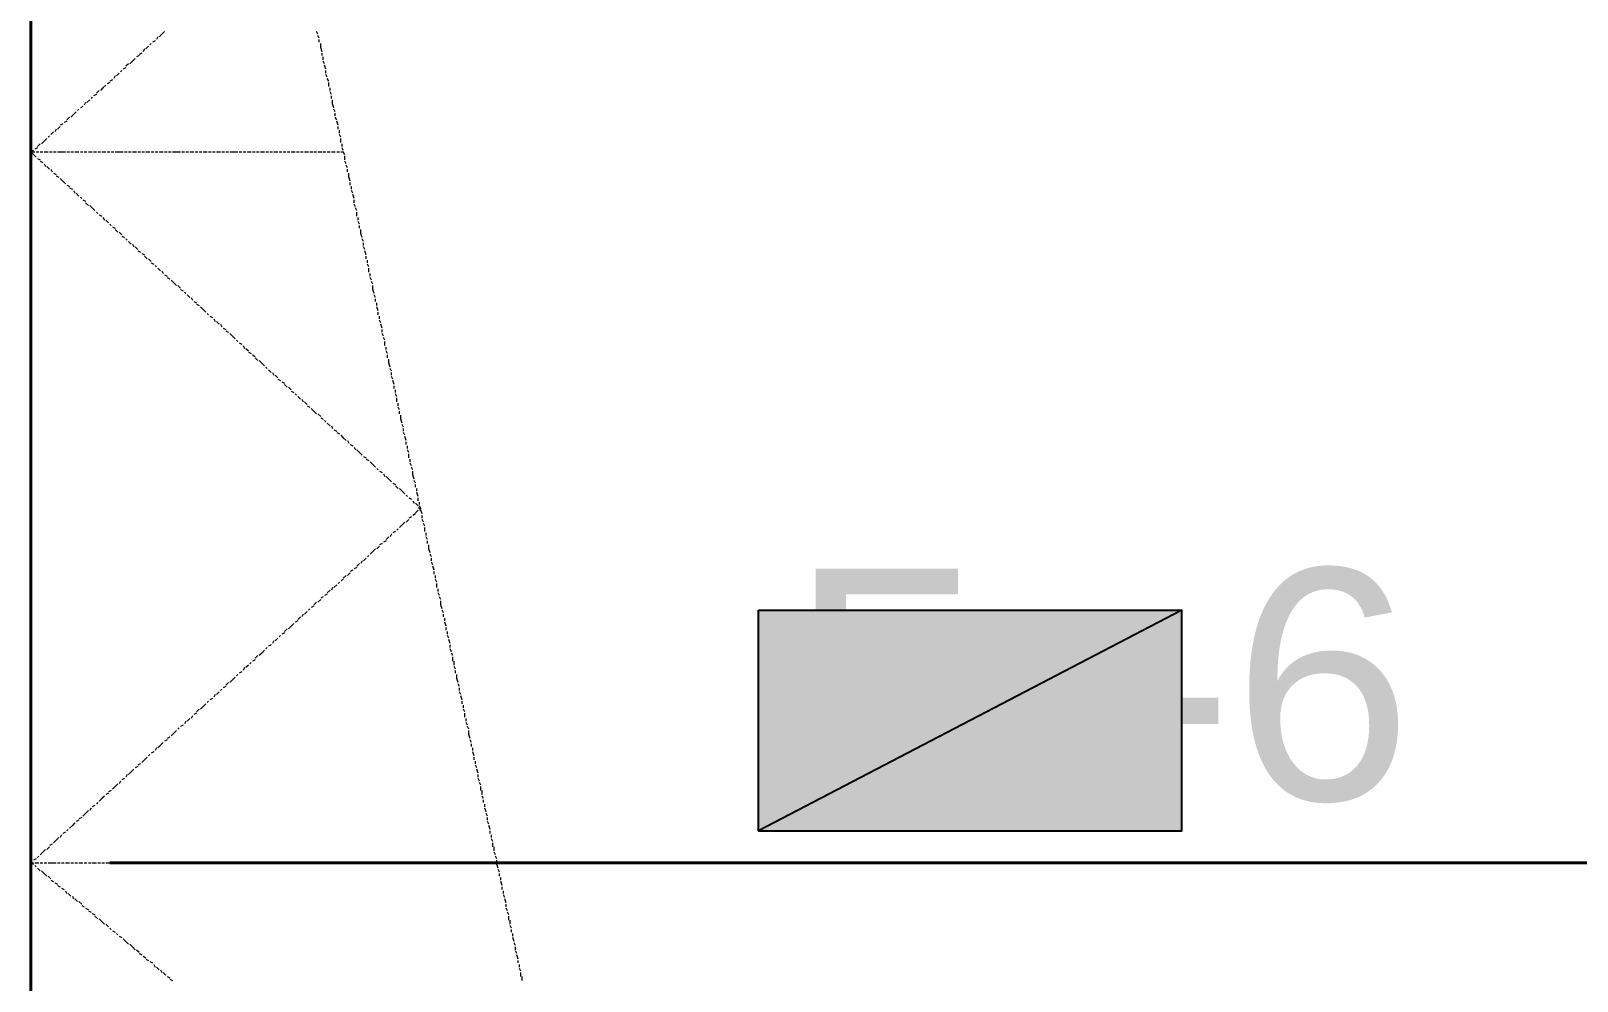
# Model space of a CAD drawing. Extents: x 8 to 21351, y 0 to 420.
# Drawn here: x 15631.99 to 15656.5, y 238.94 to 253.99 of the extents above; entities that cross this region are included whole.
import ezdxf

# ---------------------------------------------------------------- set-up
doc = ezdxf.new("R2010")
doc.units = 0
doc.styles.add('TEYPDFCAD_TEXT', font='arial.ttf')

msp = doc.modelspace()

# ---------------------------------------------------------------- hatches: boundary and pattern name
at = {"true_color": 0xffffff}
h = msp.add_hatch(color=0, dxfattribs=at)
h.paths.add_polyline_path([(15643.529, 244.814), (15650.239, 244.814), (15643.529, 241.321)])
h.paths.add_polyline_path([(15650.239, 244.814), (15643.529, 241.321), (15650.239, 241.321)])

# ---------------------------------------------------------------- linework, layer by layer
at = {"lineweight": 25}
for p, q in [((15631.993, 263.313), (15631.993, 249.915)), ((15631.993, 248.412), (15631.993, 247.417)), ((15631.993, 245.914), (15631.993, 225.912))]:
    msp.add_line(p, q, dxfattribs=at)
at = {"color": 7, "lineweight": 40}
for p, q in [((15631.993, 262.065), (15631.993, 174.561)), ((15660.759, 240.813), (15633.242, 240.813))]:
    msp.add_line(p, q, dxfattribs=at)
at = {"color": 7, "lineweight": 5}
for p, q in [((15631.993, 253.936), (15631.993, 253.979)), ((15634.068, 253.936), (15634.025, 253.894)), ((15634.11, 253.979), (15634.068, 253.936)), ((15636.544, 253.936), (15636.523, 253.979)), ((15631.993, 253.852), (15631.993, 253.915)), ((15631.993, 253.788), (15631.993, 253.831)), ((15631.993, 253.725), (15631.993, 253.767)), ((15631.993, 253.64), (15631.993, 253.704)), ((15633.793, 253.704), (15633.771, 253.661)), ((15633.856, 253.746), (15633.814, 253.704)), ((15633.898, 253.788), (15633.877, 253.767)), ((15633.962, 253.831), (15633.92, 253.81)), ((15634.004, 253.894), (15633.983, 253.852)), ((15636.565, 253.873), (15636.544, 253.915)), ((15636.565, 253.81), (15636.565, 253.852)), ((15636.587, 253.725), (15636.587, 253.788)), ((15636.608, 253.661), (15636.587, 253.725)), ((15631.993, 253.577), (15631.993, 253.619)), ((15631.993, 253.513), (15631.993, 253.555)), ((15631.993, 253.45), (15631.993, 253.492)), ((15633.539, 253.471), (15633.496, 253.429)), ((15633.602, 253.513), (15633.56, 253.471)), ((15633.644, 253.555), (15633.602, 253.513)), ((15633.708, 253.598), (15633.666, 253.577)), ((15633.75, 253.64), (15633.708, 253.619)), ((15636.608, 253.598), (15636.608, 253.64)), ((15636.629, 253.534), (15636.629, 253.577)), ((15636.65, 253.471), (15636.629, 253.513)), ((15636.671, 253.386), (15636.65, 253.45)), ((15631.993, 253.365), (15631.993, 253.429)), ((15631.993, 253.302), (15631.993, 253.344)), ((15631.993, 253.238), (15631.993, 253.28)), ((15631.993, 253.153), (15631.993, 253.217)), ((15633.285, 253.217), (15633.242, 253.196)), ((15633.327, 253.28), (15633.306, 253.238)), ((15633.39, 253.323), (15633.348, 253.28)), ((15633.433, 253.365), (15633.412, 253.344)), ((15633.496, 253.407), (15633.454, 253.386)), ((15636.671, 253.323), (15636.671, 253.365)), ((15636.692, 253.259), (15636.671, 253.302)), ((15636.714, 253.196), (15636.692, 253.238)), ((15631.993, 253.09), (15631.993, 253.132)), ((15631.993, 253.026), (15631.993, 253.069)), ((15631.993, 252.942), (15631.993, 253.005)), ((15633.031, 252.984), (15632.988, 252.963)), ((15633.073, 253.048), (15633.031, 253.005)), ((15633.136, 253.09), (15633.094, 253.048)), ((15633.179, 253.132), (15633.136, 253.09)), ((15633.242, 253.174), (15633.2, 253.153)), ((15636.714, 253.111), (15636.714, 253.174)), ((15636.735, 253.048), (15636.735, 253.09)), ((15636.756, 252.984), (15636.735, 253.026)), ((15636.756, 252.92), (15636.756, 252.963)), ((15631.993, 252.878), (15631.993, 252.92)), ((15631.993, 252.815), (15631.993, 252.857)), ((15631.993, 252.73), (15631.993, 252.793)), ((15631.993, 252.667), (15631.993, 252.709)), ((15632.713, 252.709), (15632.671, 252.667)), ((15632.755, 252.751), (15632.734, 252.73)), ((15632.819, 252.793), (15632.777, 252.772)), ((15632.861, 252.857), (15632.84, 252.815)), ((15632.925, 252.899), (15632.882, 252.857)), ((15632.967, 252.942), (15632.946, 252.92)), ((15636.777, 252.836), (15636.777, 252.899)), ((15636.798, 252.772), (15636.777, 252.836)), ((15636.819, 252.709), (15636.798, 252.751)), ((15631.993, 252.603), (15631.993, 252.645)), ((15631.993, 252.54), (15631.993, 252.582)), ((15631.993, 252.455), (15631.993, 252.518)), ((15632.459, 252.476), (15632.417, 252.434)), ((15632.501, 252.518), (15632.459, 252.497)), ((15632.565, 252.561), (15632.523, 252.54)), ((15632.607, 252.624), (15632.565, 252.582)), ((15632.671, 252.667), (15632.628, 252.624)), ((15636.819, 252.645), (15636.819, 252.688)), ((15636.841, 252.582), (15636.819, 252.624)), ((15636.862, 252.497), (15636.841, 252.561)), ((15636.862, 252.434), (15636.862, 252.476)), ((15631.993, 252.391), (15631.993, 252.434)), ((15631.993, 252.328), (15631.993, 252.37)), ((15631.993, 252.243), (15631.993, 252.307)), ((15631.993, 252.18), (15631.993, 252.222)), ((15632.205, 252.243), (15632.163, 252.201)), ((15632.247, 252.286), (15632.205, 252.243)), ((15632.29, 252.328), (15632.269, 252.307)), ((15632.353, 252.391), (15632.311, 252.349)), ((15632.396, 252.434), (15632.374, 252.391)), ((15636.883, 252.37), (15636.883, 252.412)), ((15636.904, 252.307), (15636.883, 252.349)), ((15636.904, 252.222), (15636.904, 252.286)), ((15631.993, 252.116), (15631.993, 252.159)), ((15632.036, 252.095), (15631.993, 252.074)), ((15631.993, 252.031), (15631.993, 252.095)), ((15631.993, 252.074), (15632.057, 252.074)), ((15631.993, 252.074), (15632.036, 252.031)), ((15631.993, 251.968), (15631.993, 252.01)), ((15632.036, 252.031), (15632.078, 251.989)), ((15632.099, 252.137), (15632.057, 252.116)), ((15632.078, 252.074), (15632.12, 252.074)), ((15632.142, 252.201), (15632.099, 252.159)), ((15632.142, 252.074), (15632.184, 252.074)), ((15632.205, 252.074), (15632.269, 252.074)), ((15632.29, 252.074), (15632.332, 252.074)), ((15632.353, 252.074), (15632.396, 252.074)), ((15632.417, 252.074), (15632.48, 252.074)), ((15632.48, 252.074), (15632.544, 252.074)), ((15632.565, 252.074), (15632.607, 252.074)), ((15632.628, 252.074), (15632.671, 252.074)), ((15632.692, 252.074), (15632.755, 252.074)), ((15632.777, 252.074), (15632.819, 252.074)), ((15632.84, 252.074), (15632.882, 252.074)), ((15632.904, 252.074), (15632.967, 252.074)), ((15632.988, 252.074), (15633.031, 252.074)), ((15633.052, 252.074), (15633.094, 252.074)), ((15633.115, 252.074), (15633.179, 252.074)), ((15633.2, 252.074), (15633.242, 252.074)), ((15633.263, 252.074), (15633.306, 252.074)), ((15633.327, 252.074), (15633.39, 252.074)), ((15633.39, 252.074), (15633.454, 252.074)), ((15633.475, 252.074), (15633.517, 252.074)), ((15633.539, 252.074), (15633.581, 252.074)), ((15633.602, 252.074), (15633.666, 252.074)), ((15633.687, 252.074), (15633.729, 252.074)), ((15633.75, 252.074), (15633.793, 252.074)), ((15633.814, 252.074), (15633.877, 252.074)), ((15633.898, 252.074), (15633.941, 252.074)), ((15633.962, 252.074), (15634.004, 252.074)), ((15634.025, 252.074), (15634.089, 252.074)), ((15634.11, 252.074), (15634.152, 252.074)), ((15634.174, 252.074), (15634.216, 252.074)), ((15634.237, 252.074), (15634.301, 252.074)), ((15634.301, 252.074), (15634.364, 252.074)), ((15634.385, 252.074), (15634.428, 252.074)), ((15634.449, 252.074), (15634.491, 252.074)), ((15634.512, 252.074), (15634.576, 252.074)), ((15634.597, 252.074), (15634.639, 252.074)), ((15634.66, 252.074), (15634.703, 252.074)), ((15634.724, 252.074), (15634.787, 252.074)), ((15634.809, 252.074), (15634.851, 252.074)), ((15634.872, 252.074), (15634.914, 252.074)), ((15634.936, 252.074), (15634.999, 252.074)), ((15635.02, 252.074), (15635.063, 252.074)), ((15635.084, 252.074), (15635.126, 252.074)), ((15635.147, 252.074), (15635.211, 252.074)), ((15635.211, 252.074), (15635.274, 252.074)), ((15635.295, 252.074), (15635.338, 252.074)), ((15635.359, 252.074), (15635.401, 252.074)), ((15635.422, 252.074), (15635.486, 252.074)), ((15635.507, 252.074), (15635.549, 252.074)), ((15635.571, 252.074), (15635.613, 252.074)), ((15635.634, 252.074), (15635.698, 252.074)), ((15635.719, 252.074), (15635.761, 252.074)), ((15635.782, 252.074), (15635.825, 252.074)), ((15635.846, 252.074), (15635.909, 252.074)), ((15635.93, 252.074), (15635.973, 252.074)), ((15635.994, 252.074), (15636.036, 252.074)), ((15636.057, 252.074), (15636.1, 252.074)), ((15636.121, 252.074), (15636.184, 252.074)), ((15636.206, 252.074), (15636.248, 252.074)), ((15636.269, 252.074), (15636.311, 252.074)), ((15636.333, 252.074), (15636.396, 252.074)), ((15636.417, 252.074), (15636.46, 252.074)), ((15636.481, 252.074), (15636.523, 252.074)), ((15636.544, 252.074), (15636.608, 252.074)), ((15636.629, 252.074), (15636.671, 252.074)), ((15636.692, 252.074), (15636.735, 252.074)), ((15636.756, 252.074), (15636.819, 252.074)), ((15636.841, 252.074), (15636.883, 252.074)), ((15636.904, 252.074), (15636.946, 252.074)), ((15636.925, 252.159), (15636.925, 252.201)), ((15636.946, 252.095), (15636.925, 252.137)), ((15636.968, 252.031), (15636.946, 252.074)), ((15636.968, 251.947), (15636.968, 252.01)), ((15631.993, 251.905), (15631.993, 251.947)), ((15631.993, 251.82), (15631.993, 251.883)), ((15631.993, 251.756), (15631.993, 251.799)), ((15631.993, 251.693), (15631.993, 251.735)), ((15632.099, 251.968), (15632.142, 251.947)), ((15632.142, 251.926), (15632.184, 251.905)), ((15632.205, 251.883), (15632.226, 251.841)), ((15632.247, 251.841), (15632.29, 251.799)), ((15632.311, 251.799), (15632.332, 251.756)), ((15632.353, 251.735), (15632.396, 251.714)), ((15636.989, 251.883), (15636.968, 251.926)), ((15637.01, 251.82), (15636.989, 251.862)), ((15637.01, 251.756), (15637.01, 251.799)), ((15637.031, 251.672), (15637.031, 251.735)), ((15631.993, 251.629), (15631.993, 251.672)), ((15631.993, 251.545), (15631.993, 251.608)), ((15631.993, 251.481), (15631.993, 251.524)), ((15632.396, 251.693), (15632.438, 251.672)), ((15632.459, 251.65), (15632.501, 251.608)), ((15632.501, 251.608), (15632.544, 251.566)), ((15632.565, 251.545), (15632.607, 251.524)), ((15632.607, 251.502), (15632.65, 251.481)), ((15637.052, 251.608), (15637.031, 251.672)), ((15637.052, 251.545), (15637.052, 251.587)), ((15637.073, 251.481), (15637.073, 251.524)), ((15631.993, 251.418), (15631.993, 251.46)), ((15631.993, 251.333), (15631.993, 251.397)), ((15631.993, 251.269), (15631.993, 251.312)), ((15631.993, 251.206), (15631.993, 251.248)), ((15632.671, 251.46), (15632.692, 251.418)), ((15632.713, 251.418), (15632.755, 251.375)), ((15632.777, 251.354), (15632.798, 251.333)), ((15632.819, 251.312), (15632.861, 251.291)), ((15632.861, 251.269), (15632.904, 251.227)), ((15637.095, 251.418), (15637.073, 251.46)), ((15637.116, 251.333), (15637.095, 251.397)), ((15637.116, 251.269), (15637.116, 251.312)), ((15637.137, 251.206), (15637.116, 251.248)), ((15631.993, 251.121), (15631.993, 251.185)), ((15631.993, 251.058), (15631.993, 251.1)), ((15631.993, 250.994), (15631.993, 251.037)), ((15632.925, 251.227), (15632.967, 251.185)), ((15632.967, 251.185), (15633.009, 251.143)), ((15633.031, 251.121), (15633.052, 251.1)), ((15633.073, 251.079), (15633.115, 251.058)), ((15633.136, 251.037), (15633.158, 250.994)), ((15633.179, 250.994), (15633.221, 250.952)), ((15637.158, 251.143), (15637.137, 251.185)), ((15637.158, 251.058), (15637.158, 251.121)), ((15637.179, 250.994), (15637.179, 251.037)), ((15631.993, 250.91), (15631.993, 250.973)), ((15631.993, 250.846), (15631.993, 250.888)), ((15631.993, 250.783), (15631.993, 250.825)), ((15631.993, 250.719), (15631.993, 250.762)), ((15633.242, 250.931), (15633.263, 250.91)), ((15633.285, 250.888), (15633.327, 250.867)), ((15633.327, 250.846), (15633.369, 250.804)), ((15633.39, 250.804), (15633.433, 250.762)), ((15637.2, 250.931), (15637.179, 250.973)), ((15637.2, 250.867), (15637.2, 250.91)), ((15637.222, 250.783), (15637.222, 250.846)), ((15637.243, 250.719), (15637.222, 250.783)), ((15631.993, 250.634), (15631.993, 250.698)), ((15631.993, 250.571), (15631.993, 250.613)), ((15631.993, 250.507), (15631.993, 250.55)), ((15633.433, 250.74), (15633.475, 250.719)), ((15633.496, 250.698), (15633.517, 250.677)), ((15633.539, 250.656), (15633.581, 250.613)), ((15633.602, 250.613), (15633.623, 250.571)), ((15633.644, 250.571), (15633.687, 250.529)), ((15633.687, 250.507), (15633.729, 250.486)), ((15637.264, 250.656), (15637.243, 250.698)), ((15637.264, 250.592), (15637.264, 250.634)), ((15637.285, 250.529), (15637.264, 250.571)), ((15637.306, 250.444), (15637.285, 250.507)), ((15631.993, 250.423), (15631.993, 250.486)), ((15631.993, 250.359), (15631.993, 250.402)), ((15631.993, 250.296), (15631.993, 250.338)), ((15631.993, 250.211), (15631.993, 250.275)), ((15633.75, 250.465), (15633.793, 250.444)), ((15633.793, 250.423), (15633.835, 250.381)), ((15633.856, 250.381), (15633.898, 250.338)), ((15633.898, 250.317), (15633.941, 250.296)), ((15633.962, 250.275), (15633.983, 250.254)), ((15637.306, 250.381), (15637.306, 250.423)), ((15637.327, 250.317), (15637.327, 250.359)), ((15637.349, 250.254), (15637.327, 250.296)), ((15631.993, 250.148), (15631.993, 250.19)), ((15631.993, 250.084), (15631.993, 250.126)), ((15631.993, 250), (15631.993, 250.063)), ((15634.004, 250.232), (15634.047, 250.19)), ((15634.068, 250.19), (15634.089, 250.148)), ((15634.11, 250.126), (15634.152, 250.105)), ((15634.152, 250.084), (15634.195, 250.063)), ((15634.216, 250.042), (15634.258, 250)), ((15637.349, 250.169), (15637.349, 250.232)), ((15637.37, 250.105), (15637.37, 250.148)), ((15637.391, 250.042), (15637.37, 250.084)), ((15637.412, 249.978), (15637.391, 250.021)), ((15631.993, 249.936), (15631.993, 249.978)), ((15631.993, 249.873), (15631.993, 249.915)), ((15631.993, 249.809), (15631.993, 249.851)), ((15631.993, 249.724), (15631.993, 249.788)), ((15634.258, 250), (15634.301, 249.957)), ((15634.322, 249.957), (15634.364, 249.915)), ((15634.364, 249.894), (15634.406, 249.873)), ((15634.428, 249.851), (15634.449, 249.83)), ((15634.47, 249.809), (15634.512, 249.767)), ((15637.412, 249.894), (15637.412, 249.957)), ((15637.433, 249.83), (15637.412, 249.894)), ((15637.454, 249.767), (15637.433, 249.809)), ((15631.993, 249.661), (15631.993, 249.703)), ((15631.993, 249.597), (15631.993, 249.64)), ((15631.993, 249.513), (15631.993, 249.576)), ((15634.533, 249.767), (15634.555, 249.724)), ((15634.576, 249.703), (15634.618, 249.682)), ((15634.618, 249.661), (15634.66, 249.64)), ((15634.682, 249.619), (15634.724, 249.576)), ((15634.724, 249.576), (15634.766, 249.534)), ((15637.454, 249.703), (15637.454, 249.745)), ((15637.476, 249.64), (15637.476, 249.682)), ((15637.497, 249.555), (15637.476, 249.619)), ((15637.497, 249.492), (15637.497, 249.534)), ((15631.993, 249.449), (15631.993, 249.492)), ((15631.993, 249.386), (15631.993, 249.428)), ((15631.993, 249.301), (15631.993, 249.364)), ((15631.993, 249.238), (15631.993, 249.28)), ((15634.787, 249.513), (15634.809, 249.492)), ((15634.83, 249.47), (15634.872, 249.449)), ((15634.893, 249.428), (15634.914, 249.386)), ((15634.936, 249.386), (15634.978, 249.343)), ((15634.999, 249.343), (15635.02, 249.301)), ((15635.041, 249.28), (15635.084, 249.259)), ((15637.518, 249.428), (15637.518, 249.47)), ((15637.539, 249.364), (15637.518, 249.407)), ((15637.56, 249.28), (15637.539, 249.343)), ((15631.993, 249.174), (15631.993, 249.216)), ((15631.993, 249.089), (15631.993, 249.153)), ((15631.993, 249.026), (15631.993, 249.089)), ((15635.084, 249.238), (15635.126, 249.216)), ((15635.147, 249.195), (15635.19, 249.153)), ((15635.19, 249.153), (15635.232, 249.111)), ((15635.253, 249.089), (15635.274, 249.068)), ((15635.295, 249.047), (15635.338, 249.026)), ((15637.56, 249.216), (15637.56, 249.259)), ((15637.581, 249.153), (15637.56, 249.195)), ((15637.603, 249.089), (15637.581, 249.132)), ((15637.603, 249.005), (15637.603, 249.068)), ((15631.993, 248.962), (15631.993, 249.005)), ((15631.993, 248.899), (15631.993, 248.941)), ((15631.993, 248.814), (15631.993, 248.878)), ((15631.993, 248.751), (15631.993, 248.793)), ((15635.359, 249.005), (15635.38, 248.962)), ((15635.401, 248.962), (15635.444, 248.92)), ((15635.444, 248.899), (15635.486, 248.878)), ((15635.507, 248.857), (15635.549, 248.835)), ((15635.549, 248.814), (15635.592, 248.772)), ((15637.624, 248.941), (15637.624, 248.983)), ((15637.645, 248.878), (15637.624, 248.92)), ((15637.645, 248.814), (15637.645, 248.857)), ((15637.666, 248.729), (15637.666, 248.793)), ((15631.993, 248.687), (15631.993, 248.729)), ((15631.993, 248.602), (15631.993, 248.666)), ((15631.993, 248.539), (15631.993, 248.581)), ((15635.613, 248.772), (15635.655, 248.729)), ((15635.655, 248.729), (15635.698, 248.687)), ((15635.719, 248.666), (15635.74, 248.645)), ((15635.761, 248.624), (15635.803, 248.581)), ((15635.825, 248.581), (15635.846, 248.539)), ((15637.687, 248.666), (15637.666, 248.729)), ((15637.708, 248.602), (15637.687, 248.645)), ((15637.708, 248.539), (15637.708, 248.581)), ((15631.993, 248.476), (15631.993, 248.518)), ((15631.993, 248.391), (15631.993, 248.454)), ((15631.993, 248.327), (15631.993, 248.37)), ((15631.993, 248.264), (15631.993, 248.306)), ((15635.867, 248.539), (15635.909, 248.497)), ((15635.909, 248.476), (15635.952, 248.454)), ((15635.973, 248.433), (15636.015, 248.412)), ((15636.015, 248.391), (15636.057, 248.349)), ((15636.079, 248.349), (15636.121, 248.306)), ((15637.73, 248.476), (15637.708, 248.518)), ((15637.751, 248.391), (15637.73, 248.454)), ((15637.751, 248.327), (15637.751, 248.37)), ((15637.772, 248.264), (15637.772, 248.306)), ((15631.993, 248.179), (15631.993, 248.243)), ((15631.993, 248.116), (15631.993, 248.179)), ((15631.993, 248.052), (15631.993, 248.095)), ((15636.121, 248.285), (15636.163, 248.264)), ((15636.184, 248.243), (15636.206, 248.221)), ((15636.227, 248.2), (15636.269, 248.158)), ((15636.29, 248.158), (15636.311, 248.116)), ((15636.333, 248.116), (15636.375, 248.073)), ((15636.375, 248.052), (15636.417, 248.031)), ((15637.793, 248.2), (15637.772, 248.243)), ((15637.793, 248.116), (15637.793, 248.179)), ((15637.814, 248.052), (15637.814, 248.095)), ((15631.993, 247.989), (15631.993, 248.031)), ((15631.993, 247.904), (15631.993, 247.968)), ((15631.993, 247.84), (15631.993, 247.883)), ((15631.993, 247.777), (15631.993, 247.819)), ((15636.438, 248.01), (15636.481, 247.968)), ((15636.481, 247.968), (15636.523, 247.925)), ((15636.544, 247.925), (15636.587, 247.883)), ((15636.587, 247.862), (15636.629, 247.84)), ((15636.65, 247.819), (15636.671, 247.798)), ((15637.835, 247.989), (15637.814, 248.031)), ((15637.835, 247.925), (15637.835, 247.968)), ((15637.857, 247.84), (15637.857, 247.904)), ((15637.878, 247.777), (15637.857, 247.84)), ((15631.993, 247.692), (15631.993, 247.756)), ((15631.993, 247.629), (15631.993, 247.671)), ((15631.993, 247.565), (15631.993, 247.608)), ((15636.692, 247.777), (15636.735, 247.735)), ((15636.756, 247.735), (15636.777, 247.692)), ((15636.798, 247.671), (15636.841, 247.65)), ((15636.841, 247.629), (15636.883, 247.608)), ((15636.904, 247.586), (15636.946, 247.544)), ((15637.899, 247.714), (15637.878, 247.756)), ((15637.899, 247.65), (15637.899, 247.692)), ((15637.92, 247.586), (15637.899, 247.629)), ((15637.941, 247.502), (15637.92, 247.565)), ((15631.993, 247.481), (15631.993, 247.544)), ((15631.993, 247.417), (15631.993, 247.459)), ((15631.993, 247.354), (15631.993, 247.396)), ((15631.993, 247.269), (15631.993, 247.333)), ((15636.946, 247.544), (15636.989, 247.502)), ((15637.01, 247.502), (15637.031, 247.459)), ((15637.052, 247.438), (15637.095, 247.417)), ((15637.116, 247.396), (15637.137, 247.354)), ((15637.158, 247.354), (15637.2, 247.311)), ((15637.941, 247.438), (15637.941, 247.481)), ((15637.962, 247.375), (15637.962, 247.417)), ((15637.984, 247.311), (15637.962, 247.354)), ((15631.993, 247.206), (15631.993, 247.269)), ((15631.993, 247.142), (15631.993, 247.184)), ((15631.993, 247.078), (15631.993, 247.121)), ((15637.2, 247.311), (15637.243, 247.269)), ((15637.264, 247.248), (15637.306, 247.227)), ((15637.306, 247.206), (15637.349, 247.184)), ((15637.37, 247.163), (15637.412, 247.121)), ((15637.412, 247.121), (15637.454, 247.078)), ((15637.984, 247.227), (15637.984, 247.29)), ((15638.005, 247.163), (15638.005, 247.206)), ((15638.026, 247.1), (15638.005, 247.142)), ((15638.047, 247.036), (15638.026, 247.078)), ((15631.993, 246.994), (15631.993, 247.057)), ((15631.993, 246.93), (15631.993, 246.973)), ((15631.993, 246.867), (15631.993, 246.909)), ((15631.993, 246.782), (15631.993, 246.846)), ((15637.476, 247.057), (15637.497, 247.036)), ((15637.518, 247.015), (15637.56, 246.994)), ((15637.581, 246.973), (15637.603, 246.93)), ((15637.624, 246.93), (15637.666, 246.888)), ((15637.666, 246.888), (15637.708, 246.846)), ((15638.047, 246.952), (15638.047, 247.015)), ((15638.068, 246.888), (15638.047, 246.952)), ((15638.089, 246.825), (15638.068, 246.867)), ((15631.993, 246.719), (15631.993, 246.761)), ((15631.993, 246.655), (15631.993, 246.697)), ((15631.993, 246.571), (15631.993, 246.634)), ((15637.73, 246.825), (15637.772, 246.803)), ((15637.772, 246.782), (15637.814, 246.74)), ((15637.835, 246.74), (15637.878, 246.697)), ((15637.878, 246.697), (15637.92, 246.655)), ((15637.941, 246.634), (15637.962, 246.613)), ((15637.984, 246.592), (15638.026, 246.571)), ((15638.089, 246.761), (15638.089, 246.803)), ((15638.111, 246.697), (15638.111, 246.74)), ((15638.132, 246.613), (15638.111, 246.676)), ((15638.132, 246.549), (15638.132, 246.592)), ((15631.993, 246.507), (15631.993, 246.549)), ((15631.993, 246.443), (15631.993, 246.486)), ((15631.993, 246.359), (15631.993, 246.422)), ((15631.993, 246.295), (15631.993, 246.359)), ((15638.047, 246.549), (15638.068, 246.507)), ((15638.089, 246.338), (15638.047, 246.316)), ((15638.089, 246.507), (15638.132, 246.465)), ((15638.132, 246.401), (15638.089, 246.359)), ((15638.132, 246.443), (15638.174, 246.422)), ((15638.153, 246.486), (15638.153, 246.528)), ((15638.174, 246.422), (15638.153, 246.465)), ((15638.174, 246.422), (15638.153, 246.401)), ((15638.195, 246.338), (15638.174, 246.401)), ((15631.993, 246.232), (15631.993, 246.274)), ((15631.993, 246.168), (15631.993, 246.211)), ((15631.993, 246.084), (15631.993, 246.147)), ((15637.814, 246.105), (15637.793, 246.084)), ((15637.878, 246.168), (15637.835, 246.126)), ((15637.92, 246.211), (15637.878, 246.168)), ((15637.984, 246.253), (15637.941, 246.211)), ((15638.026, 246.295), (15637.984, 246.274)), ((15638.195, 246.274), (15638.195, 246.316)), ((15638.216, 246.211), (15638.195, 246.253)), ((15638.238, 246.147), (15638.216, 246.19)), ((15638.238, 246.062), (15638.238, 246.126)), ((15631.993, 246.02), (15631.993, 246.062)), ((15631.993, 245.957), (15631.993, 245.999)), ((15631.993, 245.872), (15631.993, 245.935)), ((15631.993, 245.809), (15631.993, 245.851)), ((15637.56, 245.872), (15637.518, 245.851)), ((15637.624, 245.914), (15637.581, 245.893)), ((15637.666, 245.978), (15637.624, 245.935)), ((15637.708, 246.02), (15637.687, 245.978)), ((15637.772, 246.062), (15637.73, 246.041)), ((15638.259, 245.999), (15638.259, 246.041)), ((15638.28, 245.935), (15638.259, 245.978)), ((15638.28, 245.872), (15638.28, 245.914)), ((15638.301, 245.787), (15638.301, 245.851)), ((15631.993, 245.745), (15631.993, 245.787)), ((15631.993, 245.66), (15631.993, 245.724)), ((15631.993, 245.597), (15631.993, 245.639)), ((15637.306, 245.639), (15637.264, 245.597)), ((15637.349, 245.681), (15637.327, 245.66)), ((15637.412, 245.745), (15637.37, 245.703)), ((15637.454, 245.787), (15637.412, 245.745)), ((15637.518, 245.83), (15637.476, 245.787)), ((15638.322, 245.724), (15638.301, 245.787)), ((15638.343, 245.66), (15638.322, 245.703)), ((15638.343, 245.597), (15638.343, 245.639)), ((15631.993, 245.533), (15631.993, 245.576)), ((15631.993, 245.449), (15631.993, 245.512)), ((15631.993, 245.385), (15631.993, 245.449)), ((15631.993, 245.322), (15631.993, 245.364)), ((15636.989, 245.364), (15636.946, 245.322)), ((15637.052, 245.406), (15637.01, 245.364)), ((15637.095, 245.449), (15637.052, 245.428)), ((15637.158, 245.491), (15637.116, 245.47)), ((15637.2, 245.554), (15637.158, 245.512)), ((15637.243, 245.597), (15637.222, 245.554)), ((15638.365, 245.533), (15638.343, 245.576)), ((15638.386, 245.449), (15638.365, 245.512)), ((15638.386, 245.385), (15638.386, 245.428)), ((15638.407, 245.322), (15638.407, 245.364)), ((15631.993, 245.258), (15631.993, 245.3)), ((15631.993, 245.173), (15631.993, 245.237)), ((15631.993, 245.11), (15631.993, 245.152)), ((15636.735, 245.131), (15636.692, 245.089)), ((15636.777, 245.173), (15636.756, 245.131)), ((15636.841, 245.216), (15636.798, 245.173)), ((15636.883, 245.258), (15636.862, 245.237)), ((15636.946, 245.3), (15636.904, 245.279)), ((15638.428, 245.258), (15638.407, 245.3)), ((15638.428, 245.173), (15638.428, 245.237)), ((15638.449, 245.11), (15638.449, 245.152)), ((15631.993, 245.047), (15631.993, 245.089)), ((15631.993, 244.962), (15631.993, 245.025)), ((15631.993, 244.898), (15631.993, 244.941)), ((15631.993, 244.835), (15631.993, 244.877)), ((15636.481, 244.877), (15636.438, 244.856)), ((15636.523, 244.941), (15636.481, 244.898)), ((15636.587, 244.983), (15636.544, 244.941)), ((15636.629, 245.025), (15636.587, 245.004)), ((15636.692, 245.068), (15636.65, 245.047)), ((15638.47, 245.047), (15638.449, 245.089)), ((15638.492, 244.983), (15638.47, 245.025)), ((15638.492, 244.898), (15638.492, 244.962)), ((15638.513, 244.835), (15638.492, 244.898)), ((15631.993, 244.75), (15631.993, 244.814)), ((15631.993, 244.687), (15631.993, 244.729)), ((15631.993, 244.623), (15631.993, 244.666)), ((15636.227, 244.644), (15636.184, 244.623)), ((15636.269, 244.708), (15636.227, 244.666)), ((15636.311, 244.75), (15636.29, 244.708)), ((15636.375, 244.792), (15636.333, 244.75)), ((15636.417, 244.835), (15636.396, 244.814)), ((15638.534, 244.771), (15638.513, 244.814)), ((15638.534, 244.708), (15638.534, 244.75)), ((15638.555, 244.644), (15638.555, 244.687)), ((15638.576, 244.56), (15638.555, 244.623)), ((15631.993, 244.538), (15631.993, 244.602)), ((15631.993, 244.475), (15631.993, 244.538)), ((15631.993, 244.411), (15631.993, 244.454)), ((15631.993, 244.348), (15631.993, 244.39)), ((15635.952, 244.411), (15635.93, 244.39)), ((15636.015, 244.454), (15635.973, 244.433)), ((15636.057, 244.517), (15636.015, 244.475)), ((15636.121, 244.56), (15636.079, 244.517)), ((15636.163, 244.602), (15636.121, 244.56)), ((15638.576, 244.496), (15638.576, 244.538)), ((15638.597, 244.433), (15638.597, 244.475)), ((15638.619, 244.369), (15638.597, 244.411)), ((15631.993, 244.263), (15631.993, 244.327)), ((15631.993, 244.2), (15631.993, 244.242)), ((15631.993, 244.136), (15631.993, 244.179)), ((15635.655, 244.136), (15635.613, 244.094)), ((15635.698, 244.179), (15635.655, 244.136)), ((15635.74, 244.221), (15635.719, 244.2)), ((15635.803, 244.263), (15635.761, 244.242)), ((15635.846, 244.327), (15635.825, 244.285)), ((15635.909, 244.369), (15635.867, 244.327)), ((15638.64, 244.285), (15638.619, 244.348)), ((15638.64, 244.221), (15638.64, 244.263)), ((15638.661, 244.157), (15638.64, 244.2)), ((15638.682, 244.094), (15638.661, 244.136)), ((15631.993, 244.052), (15631.993, 244.115)), ((15631.993, 243.988), (15631.993, 244.03)), ((15631.993, 243.925), (15631.993, 243.967)), ((15631.993, 243.84), (15631.993, 243.904)), ((15635.38, 243.904), (15635.359, 243.861)), ((15635.444, 243.946), (15635.401, 243.904)), ((15635.486, 243.988), (15635.465, 243.967)), ((15635.549, 244.03), (15635.507, 244.009)), ((15635.592, 244.094), (15635.549, 244.052)), ((15638.682, 244.009), (15638.682, 244.073)), ((15638.703, 243.946), (15638.703, 244.009)), ((15638.724, 243.882), (15638.703, 243.925)), ((15631.993, 243.776), (15631.993, 243.819)), ((15631.993, 243.713), (15631.993, 243.755)), ((15631.993, 243.628), (15631.993, 243.692)), ((15635.126, 243.671), (15635.084, 243.628)), ((15635.19, 243.713), (15635.147, 243.671)), ((15635.232, 243.755), (15635.19, 243.713)), ((15635.274, 243.798), (15635.253, 243.776)), ((15635.338, 243.84), (15635.295, 243.819)), ((15638.724, 243.819), (15638.724, 243.861)), ((15638.746, 243.734), (15638.746, 243.798)), ((15638.767, 243.671), (15638.746, 243.734)), ((15638.788, 243.607), (15638.767, 243.649)), ((15631.993, 243.565), (15631.993, 243.628)), ((15631.993, 243.501), (15631.993, 243.544)), ((15631.993, 243.438), (15631.993, 243.48)), ((15631.993, 243.353), (15631.993, 243.417)), ((15634.872, 243.417), (15634.83, 243.395)), ((15634.914, 243.48), (15634.893, 243.438)), ((15634.978, 243.523), (15634.936, 243.48)), ((15635.02, 243.565), (15634.999, 243.544)), ((15635.084, 243.607), (15635.041, 243.586)), ((15638.788, 243.544), (15638.788, 243.586)), ((15638.809, 243.48), (15638.788, 243.523)), ((15638.83, 243.395), (15638.809, 243.459)), ((15631.993, 243.29), (15631.993, 243.332)), ((15631.993, 243.226), (15631.993, 243.268)), ((15631.993, 243.142), (15631.993, 243.205)), ((15634.618, 243.184), (15634.576, 243.163)), ((15634.66, 243.247), (15634.618, 243.205)), ((15634.724, 243.29), (15634.682, 243.247)), ((15634.766, 243.332), (15634.724, 243.29)), ((15634.809, 243.374), (15634.787, 243.353)), ((15638.83, 243.332), (15638.83, 243.374)), ((15638.851, 243.268), (15638.851, 243.311)), ((15638.873, 243.205), (15638.851, 243.247)), ((15638.873, 243.12), (15638.873, 243.184)), ((15631.993, 243.078), (15631.993, 243.12)), ((15631.993, 243.014), (15631.993, 243.057)), ((15631.993, 242.93), (15631.993, 242.993)), ((15631.993, 242.866), (15631.993, 242.909)), ((15634.301, 242.909), (15634.258, 242.866)), ((15634.343, 242.951), (15634.322, 242.93)), ((15634.406, 242.993), (15634.364, 242.972)), ((15634.449, 243.057), (15634.428, 243.014)), ((15634.512, 243.099), (15634.47, 243.057)), ((15634.555, 243.142), (15634.533, 243.099)), ((15638.894, 243.057), (15638.894, 243.099)), ((15638.915, 242.993), (15638.894, 243.036)), ((15638.936, 242.93), (15638.915, 242.972)), ((15638.936, 242.845), (15638.936, 242.909)), ((15631.993, 242.803), (15631.993, 242.845)), ((15631.993, 242.718), (15631.993, 242.782)), ((15631.993, 242.655), (15631.993, 242.718)), ((15634.047, 242.676), (15634.004, 242.633)), ((15634.089, 242.718), (15634.047, 242.676)), ((15634.152, 242.761), (15634.11, 242.739)), ((15634.195, 242.803), (15634.152, 242.782)), ((15634.258, 242.866), (15634.216, 242.824)), ((15638.957, 242.782), (15638.936, 242.845)), ((15638.978, 242.718), (15638.957, 242.761)), ((15638.978, 242.655), (15638.978, 242.697)), ((15631.993, 242.591), (15631.993, 242.633)), ((15631.993, 242.528), (15631.993, 242.57)), ((15631.993, 242.443), (15631.993, 242.506)), ((15631.993, 242.38), (15631.993, 242.422)), ((15633.793, 242.443), (15633.75, 242.401)), ((15633.835, 242.485), (15633.793, 242.443)), ((15633.877, 242.528), (15633.856, 242.506)), ((15633.941, 242.57), (15633.898, 242.549)), ((15633.983, 242.633), (15633.962, 242.591)), ((15639, 242.591), (15639, 242.633)), ((15639.021, 242.506), (15639, 242.57)), ((15639.021, 242.443), (15639.021, 242.485)), ((15639.042, 242.38), (15639.042, 242.422)), ((15631.993, 242.316), (15631.993, 242.358)), ((15631.993, 242.231), (15631.993, 242.295)), ((15631.993, 242.168), (15631.993, 242.21)), ((15633.517, 242.21), (15633.496, 242.168)), ((15633.581, 242.252), (15633.539, 242.21)), ((15633.623, 242.295), (15633.581, 242.252)), ((15633.687, 242.337), (15633.644, 242.316)), ((15633.729, 242.38), (15633.687, 242.358)), ((15639.063, 242.316), (15639.042, 242.358)), ((15639.084, 242.231), (15639.063, 242.295)), ((15639.084, 242.168), (15639.084, 242.21)), ((15631.993, 242.104), (15631.993, 242.147)), ((15631.993, 242.02), (15631.993, 242.083)), ((15631.993, 241.956), (15631.993, 241.999)), ((15631.993, 241.893), (15631.993, 241.935)), ((15633.263, 241.956), (15633.221, 241.935)), ((15633.327, 242.02), (15633.285, 241.977)), ((15633.369, 242.062), (15633.327, 242.02)), ((15633.412, 242.104), (15633.39, 242.062)), ((15633.475, 242.147), (15633.433, 242.125)), ((15639.105, 242.104), (15639.084, 242.147)), ((15639.127, 242.041), (15639.105, 242.083)), ((15639.127, 241.956), (15639.127, 242.02)), ((15639.148, 241.893), (15639.148, 241.956)), ((15631.993, 241.808), (15631.993, 241.871)), ((15631.993, 241.744), (15631.993, 241.808)), ((15631.993, 241.681), (15631.993, 241.723)), ((15632.946, 241.681), (15632.925, 241.639)), ((15633.009, 241.723), (15632.967, 241.702)), ((15633.052, 241.766), (15633.031, 241.744)), ((15633.115, 241.829), (15633.073, 241.787)), ((15633.158, 241.871), (15633.115, 241.829)), ((15633.221, 241.914), (15633.179, 241.893)), ((15639.169, 241.829), (15639.148, 241.871)), ((15639.169, 241.766), (15639.169, 241.808)), ((15639.19, 241.702), (15639.19, 241.744)), ((15639.211, 241.618), (15639.19, 241.681)), ((15631.993, 241.618), (15631.993, 241.66)), ((15631.993, 241.533), (15631.993, 241.596)), ((15631.993, 241.469), (15631.993, 241.512)), ((15631.993, 241.406), (15631.993, 241.448)), ((15632.692, 241.448), (15632.65, 241.406)), ((15632.755, 241.49), (15632.713, 241.469)), ((15632.798, 241.533), (15632.755, 241.512)), ((15632.861, 241.596), (15632.819, 241.554)), ((15632.904, 241.639), (15632.861, 241.596)), ((15639.232, 241.554), (15639.211, 241.596)), ((15639.232, 241.49), (15639.232, 241.533)), ((15639.254, 241.427), (15639.232, 241.469)), ((15631.993, 241.321), (15631.993, 241.385)), ((15631.993, 241.258), (15631.993, 241.3)), ((15631.993, 241.194), (15631.993, 241.236)), ((15632.438, 241.215), (15632.396, 241.173)), ((15632.48, 241.258), (15632.459, 241.215)), ((15632.544, 241.3), (15632.501, 241.279)), ((15632.586, 241.342), (15632.565, 241.321)), ((15632.65, 241.406), (15632.607, 241.363)), ((15639.275, 241.342), (15639.254, 241.406)), ((15639.275, 241.279), (15639.275, 241.321)), ((15639.296, 241.215), (15639.296, 241.258)), ((15639.317, 241.152), (15639.296, 241.194)), ((15631.993, 241.109), (15631.993, 241.173)), ((15631.993, 241.046), (15631.993, 241.088)), ((15631.993, 240.982), (15631.993, 241.025)), ((15631.993, 240.898), (15631.993, 240.961)), ((15632.184, 240.982), (15632.142, 240.94)), ((15632.226, 241.025), (15632.184, 240.982)), ((15632.29, 241.067), (15632.247, 241.025)), ((15632.332, 241.109), (15632.29, 241.088)), ((15632.396, 241.173), (15632.353, 241.131)), ((15639.317, 241.067), (15639.317, 241.131)), ((15639.338, 241.004), (15639.338, 241.067)), ((15639.359, 240.94), (15639.338, 240.982)), ((15631.993, 240.834), (15631.993, 240.898)), ((15632.015, 240.834), (15631.993, 240.813)), ((15631.993, 240.813), (15632.036, 240.813)), ((15631.993, 240.813), (15632.036, 240.792)), ((15631.993, 240.771), (15631.993, 240.813)), ((15631.993, 240.707), (15631.993, 240.75)), ((15632.078, 240.877), (15632.036, 240.856)), ((15632.057, 240.813), (15632.12, 240.813)), ((15632.057, 240.771), (15632.078, 240.75)), ((15632.12, 240.919), (15632.099, 240.898)), ((15632.099, 240.728), (15632.142, 240.686)), ((15632.142, 240.813), (15632.184, 240.813)), ((15632.205, 240.813), (15632.247, 240.813)), ((15632.269, 240.813), (15632.332, 240.813)), ((15632.332, 240.813), (15632.396, 240.813)), ((15632.417, 240.813), (15632.459, 240.813)), ((15632.48, 240.813), (15632.523, 240.813)), ((15632.544, 240.813), (15632.607, 240.813)), ((15632.628, 240.813), (15632.671, 240.813)), ((15632.692, 240.813), (15632.734, 240.813)), ((15632.755, 240.813), (15632.819, 240.813)), ((15632.84, 240.813), (15632.882, 240.813)), ((15632.904, 240.813), (15632.946, 240.813)), ((15632.967, 240.813), (15633.031, 240.813)), ((15633.052, 240.813), (15633.094, 240.813)), ((15633.115, 240.813), (15633.158, 240.813)), ((15633.179, 240.813), (15633.242, 240.813)), ((15633.242, 240.813), (15633.306, 240.813)), ((15633.327, 240.813), (15633.369, 240.813)), ((15633.39, 240.813), (15633.433, 240.813)), ((15633.454, 240.813), (15633.517, 240.813)), ((15633.539, 240.813), (15633.581, 240.813)), ((15633.602, 240.813), (15633.644, 240.813)), ((15633.666, 240.813), (15633.729, 240.813)), ((15633.75, 240.813), (15633.793, 240.813)), ((15633.814, 240.813), (15633.856, 240.813)), ((15633.877, 240.813), (15633.941, 240.813)), ((15633.962, 240.813), (15634.004, 240.813)), ((15634.025, 240.813), (15634.068, 240.813)), ((15634.089, 240.813), (15634.152, 240.813)), ((15634.152, 240.813), (15634.216, 240.813)), ((15634.237, 240.813), (15634.279, 240.813)), ((15634.301, 240.813), (15634.343, 240.813)), ((15634.364, 240.813), (15634.428, 240.813)), ((15634.449, 240.813), (15634.491, 240.813)), ((15634.512, 240.813), (15634.555, 240.813)), ((15634.576, 240.813), (15634.639, 240.813)), ((15634.66, 240.813), (15634.703, 240.813)), ((15634.724, 240.813), (15634.766, 240.813)), ((15634.787, 240.813), (15634.851, 240.813)), ((15634.872, 240.813), (15634.914, 240.813)), ((15634.936, 240.813), (15634.978, 240.813)), ((15634.999, 240.813), (15635.063, 240.813)), ((15635.063, 240.813), (15635.126, 240.813)), ((15635.147, 240.813), (15635.19, 240.813)), ((15635.211, 240.813), (15635.253, 240.813)), ((15635.274, 240.813), (15635.338, 240.813)), ((15635.359, 240.813), (15635.401, 240.813)), ((15635.422, 240.813), (15635.465, 240.813)), ((15635.486, 240.813), (15635.549, 240.813)), ((15635.571, 240.813), (15635.613, 240.813)), ((15635.634, 240.813), (15635.676, 240.813)), ((15635.698, 240.813), (15635.761, 240.813)), ((15635.782, 240.813), (15635.825, 240.813)), ((15635.846, 240.813), (15635.888, 240.813)), ((15635.909, 240.813), (15635.973, 240.813)), ((15635.973, 240.813), (15636.036, 240.813)), ((15636.057, 240.813), (15636.1, 240.813)), ((15636.121, 240.813), (15636.163, 240.813)), ((15636.184, 240.813), (15636.248, 240.813)), ((15636.269, 240.813), (15636.311, 240.813)), ((15636.333, 240.813), (15636.375, 240.813)), ((15636.396, 240.813), (15636.46, 240.813)), ((15636.481, 240.813), (15636.523, 240.813)), ((15636.544, 240.813), (15636.587, 240.813)), ((15636.608, 240.813), (15636.671, 240.813)), ((15636.692, 240.813), (15636.735, 240.813)), ((15636.756, 240.813), (15636.798, 240.813)), ((15636.819, 240.813), (15636.862, 240.813)), ((15636.883, 240.813), (15636.946, 240.813)), ((15636.968, 240.813), (15637.01, 240.813)), ((15637.031, 240.813), (15637.073, 240.813)), ((15637.095, 240.813), (15637.158, 240.813)), ((15637.179, 240.813), (15637.222, 240.813)), ((15637.243, 240.813), (15637.285, 240.813)), ((15637.306, 240.813), (15637.37, 240.813)), ((15637.391, 240.813), (15637.433, 240.813)), ((15637.454, 240.813), (15637.497, 240.813)), ((15637.518, 240.813), (15637.581, 240.813)), ((15637.603, 240.813), (15637.645, 240.813)), ((15637.666, 240.813), (15637.708, 240.813)), ((15637.73, 240.813), (15637.772, 240.813)), ((15637.793, 240.813), (15637.857, 240.813)), ((15637.878, 240.813), (15637.92, 240.813)), ((15637.941, 240.813), (15637.984, 240.813)), ((15638.005, 240.813), (15638.068, 240.813)), ((15638.089, 240.813), (15638.132, 240.813)), ((15638.153, 240.813), (15638.195, 240.813)), ((15638.216, 240.813), (15638.28, 240.813)), ((15638.301, 240.813), (15638.343, 240.813)), ((15638.365, 240.813), (15638.407, 240.813)), ((15638.428, 240.813), (15638.492, 240.813)), ((15638.513, 240.813), (15638.555, 240.813)), ((15638.576, 240.813), (15638.619, 240.813)), ((15638.64, 240.813), (15638.682, 240.813)), ((15638.703, 240.813), (15638.767, 240.813)), ((15638.788, 240.813), (15638.83, 240.813)), ((15638.851, 240.813), (15638.894, 240.813)), ((15638.915, 240.813), (15638.978, 240.813)), ((15639, 240.813), (15639.042, 240.813)), ((15639.063, 240.813), (15639.105, 240.813)), ((15639.127, 240.813), (15639.19, 240.813)), ((15639.211, 240.813), (15639.254, 240.813)), ((15639.275, 240.813), (15639.317, 240.813)), ((15639.338, 240.813), (15639.381, 240.813)), ((15639.381, 240.877), (15639.359, 240.919)), ((15639.381, 240.792), (15639.381, 240.856)), ((15639.402, 240.728), (15639.381, 240.792)), ((15639.423, 240.665), (15639.402, 240.707)), ((15631.993, 240.623), (15631.993, 240.686)), ((15631.993, 240.559), (15631.993, 240.601)), ((15631.993, 240.496), (15631.993, 240.538)), ((15631.993, 240.411), (15631.993, 240.475)), ((15632.163, 240.686), (15632.205, 240.644)), ((15632.205, 240.644), (15632.247, 240.601)), ((15632.269, 240.601), (15632.311, 240.559)), ((15632.311, 240.538), (15632.353, 240.517)), ((15632.374, 240.496), (15632.417, 240.475)), ((15632.417, 240.453), (15632.459, 240.432)), ((15639.423, 240.601), (15639.423, 240.644)), ((15639.444, 240.538), (15639.444, 240.58)), ((15639.465, 240.453), (15639.444, 240.517)), ((15631.993, 240.347), (15631.993, 240.39)), ((15631.993, 240.284), (15631.993, 240.326)), ((15631.993, 240.199), (15631.993, 240.263)), ((15632.48, 240.411), (15632.523, 240.39)), ((15632.544, 240.369), (15632.565, 240.326)), ((15632.586, 240.326), (15632.628, 240.284)), ((15632.65, 240.284), (15632.671, 240.242)), ((15632.692, 240.242), (15632.734, 240.199)), ((15639.465, 240.39), (15639.465, 240.432)), ((15639.486, 240.326), (15639.486, 240.369)), ((15639.508, 240.263), (15639.486, 240.305)), ((15639.529, 240.178), (15639.508, 240.242)), ((15631.993, 240.136), (15631.993, 240.178)), ((15631.993, 240.072), (15631.993, 240.115)), ((15631.993, 239.988), (15631.993, 240.051)), ((15631.993, 239.924), (15631.993, 239.988)), ((15632.755, 240.199), (15632.798, 240.157)), ((15632.798, 240.136), (15632.84, 240.115)), ((15632.861, 240.093), (15632.904, 240.072)), ((15632.904, 240.051), (15632.946, 240.03)), ((15632.967, 240.009), (15633.009, 239.988)), ((15633.009, 239.966), (15633.052, 239.924)), ((15639.529, 240.115), (15639.529, 240.157)), ((15639.55, 240.051), (15639.529, 240.093)), ((15639.571, 239.988), (15639.55, 240.03)), ((15639.571, 239.903), (15639.571, 239.966)), ((15631.993, 239.861), (15631.993, 239.903)), ((15631.993, 239.797), (15631.993, 239.839)), ((15631.993, 239.713), (15631.993, 239.776)), ((15633.073, 239.924), (15633.115, 239.882)), ((15633.115, 239.882), (15633.158, 239.839)), ((15633.179, 239.839), (15633.221, 239.797)), ((15633.242, 239.776), (15633.263, 239.755)), ((15633.285, 239.734), (15633.327, 239.713)), ((15639.592, 239.839), (15639.592, 239.903)), ((15639.613, 239.776), (15639.592, 239.818)), ((15639.613, 239.713), (15639.613, 239.755)), ((15631.993, 239.649), (15631.993, 239.691)), ((15631.993, 239.585), (15631.993, 239.628)), ((15631.993, 239.501), (15631.993, 239.564)), ((15631.993, 239.437), (15631.993, 239.48)), ((15633.348, 239.691), (15633.369, 239.67)), ((15633.39, 239.649), (15633.433, 239.628)), ((15633.454, 239.607), (15633.496, 239.564)), ((15633.496, 239.564), (15633.539, 239.522)), ((15633.56, 239.522), (15633.602, 239.48)), ((15633.602, 239.48), (15633.644, 239.437)), ((15639.635, 239.649), (15639.635, 239.691)), ((15639.656, 239.564), (15639.635, 239.628)), ((15639.677, 239.501), (15639.656, 239.543)), ((15639.677, 239.437), (15639.677, 239.48)), ((15631.993, 239.374), (15631.993, 239.416)), ((15631.993, 239.289), (15631.993, 239.353)), ((15631.993, 239.226), (15631.993, 239.268)), ((15633.666, 239.437), (15633.708, 239.395)), ((15633.708, 239.374), (15633.75, 239.353)), ((15633.771, 239.332), (15633.814, 239.31)), ((15633.814, 239.289), (15633.856, 239.268)), ((15633.877, 239.247), (15633.92, 239.226)), ((15639.698, 239.374), (15639.677, 239.416)), ((15639.719, 239.289), (15639.698, 239.353)), ((15639.719, 239.226), (15639.719, 239.268)), ((15631.993, 239.162), (15631.993, 239.204)), ((15631.993, 239.077), (15631.993, 239.141)), ((15631.993, 239.014), (15631.993, 239.077)), ((15631.993, 238.95), (15631.993, 238.993)), ((15633.941, 239.204), (15633.962, 239.162)), ((15633.983, 239.162), (15634.025, 239.12)), ((15634.047, 239.12), (15634.068, 239.077)), ((15634.089, 239.077), (15634.131, 239.035)), ((15634.152, 239.014), (15634.195, 238.993)), ((15639.74, 239.162), (15639.74, 239.204)), ((15639.762, 239.099), (15639.74, 239.141)), ((15639.762, 239.014), (15639.762, 239.077)), ((15639.783, 238.95), (15639.783, 239.014)), ((15634.195, 238.972), (15634.237, 238.95))]:
    msp.add_line(p, q, dxfattribs=at)
at = {"color": 0, "lineweight": 0, "true_color": 0xffffff}
msp.add_line((15643.529, 241.321), (15650.239, 241.321), dxfattribs=at)
at = {"color": 0, "true_color": 0xffffff}
for points in [[(15643.529, 244.814), (15650.239, 244.814), (15643.529, 241.321)], [(15650.239, 244.814), (15643.529, 241.321), (15650.239, 241.321)]]:
    msp.add_lwpolyline(points, close=True, dxfattribs=at)

# ---------------------------------------------------------------- texts
at = {"color": 7, "style": 'TEYPDFCAD_TEXT'}
msp.add_text('Гс-6', height=3.6618, dxfattribs=at).set_placement((15644.016, 241.808))

doc.saveas('drawing.dxf')
